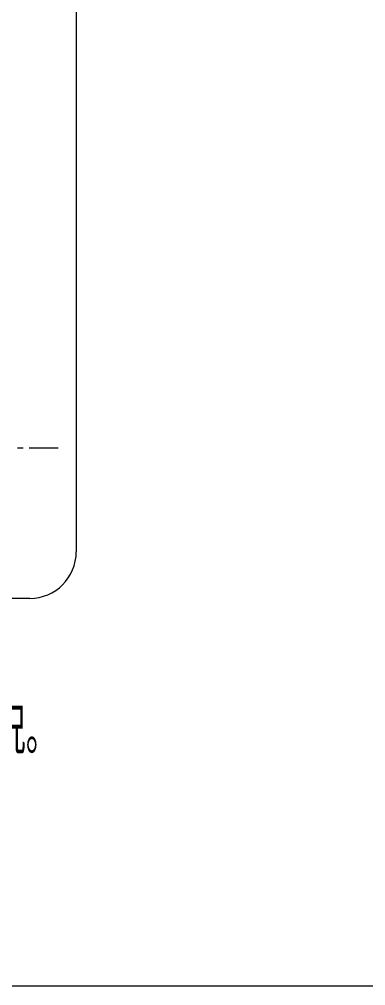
# Model space of a CAD drawing. Header units: millimetres. Extents: x 3449 to 4043, y 1067 to 1487.
# Drawn here: x 3798.6 to 3828.4, y 1077 to 1160.1 of the extents above; entities that cross this region are included whole.
import ezdxf

# ---------------------------------------------------------------- set-up
doc = ezdxf.new("R2010")
doc.units = ezdxf.units.MM
doc.linetypes.add('CENTERX2', pattern=[4, 2.5, -0.5, 0.5, -0.5])
for name, color, linetype, lineweight, true_color in [('1', 1, 'Continuous', 18, 0xff0000), ('2', 2, 'Continuous', 18, 0xffff00), ('3', 3, 'CENTERX2', 18, 0x00ff00)]:
    doc.layers.add(name, color=color, linetype=linetype, lineweight=lineweight, true_color=true_color)
doc.styles.add('HZ', font='txt.shx', dxfattribs={"width": 0.67, "bigfont": 'hztxt.shx'})

msp = doc.modelspace()

# ---------------------------------------------------------------- linework, layer by layer
at = {"layer": '1'}
for p, q in [((3803.45411, 1179.58861), (3803.45411, 1114.33784)), ((3799.45411, 1110.33784), (3782.59224, 1110.33784)), ((3458.58387, 1077.01983), (4017.58387, 1077.01983))]:
    msp.add_line(p, q, dxfattribs=at)
msp.add_arc((3799.45411, 1114.33784), 4, 270, 0, dxfattribs=at)
at = {"layer": '3'}
msp.add_line((3801.89181, 1123.24345), (3758.02436, 1123.24345), dxfattribs=at)

# ---------------------------------------------------------------- texts
at = {"layer": '2', "insert": (3761.58846, 1096.90337), "char_height": 4, "width": 60.2742308, "attachment_point": 7, "style": 'HZ'}
msp.add_mtext('\\T1;移开活动板后板片对及垫片情况。', dxfattribs=at)

doc.saveas('drawing.dxf')
